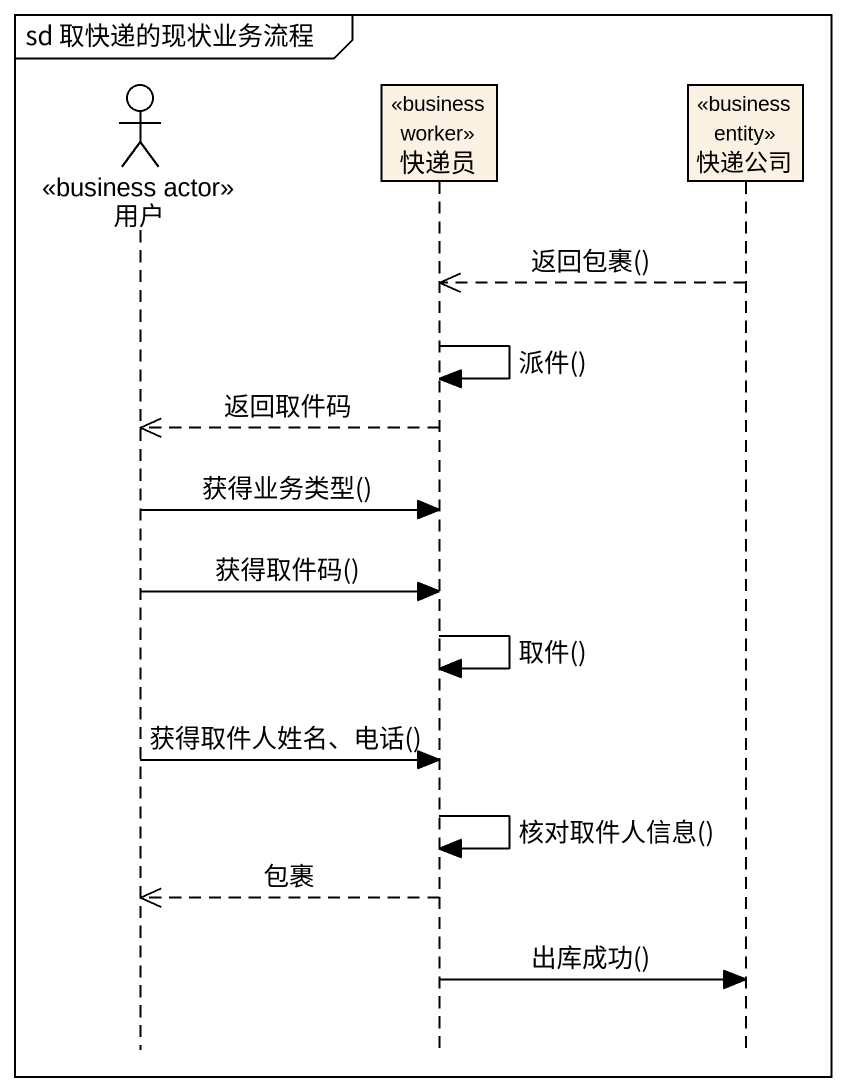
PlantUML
@startuml
mainframe sd 取快递的现状业务流程
hide footbox
actor 用户 <<business actor>>
participant 快递员 <<business worker>>
participant 快递公司 <<business entity>>

快递公司 -->> 快递员 : 返回包裹()
快递员 -> 快递员 : 派件()
快递员 -->> 用户 : 返回取件码
用户 -> 快递员 : 获得业务类型()
用户 -> 快递员 : 获得取件码()
快递员 -> 快递员 : 取件()
用户 -> 快递员 : 获得取件人姓名、电话()
快递员 -> 快递员 : 核对取件人信息()
快递员 -->> 用户 : 包裹
快递员 -> 快递公司 : 出库成功()
@enduml
